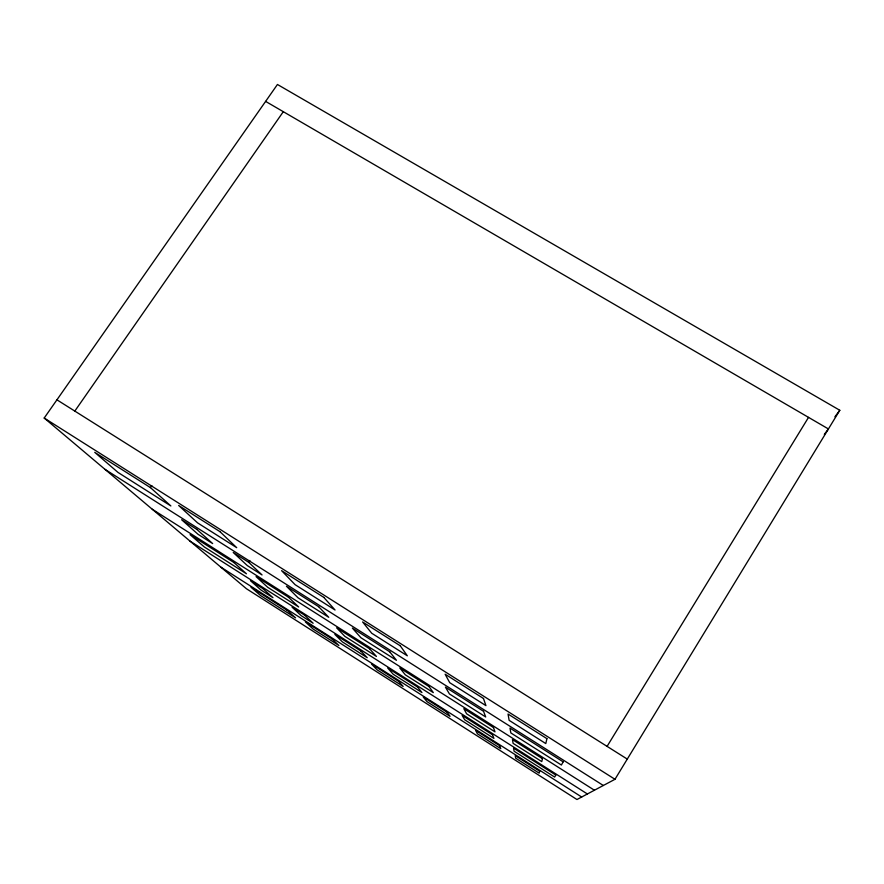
<?xml version="1.0" encoding="UTF-8"?>
<svg xmlns="http://www.w3.org/2000/svg" width="884" height="884" viewBox="0 0 884 884"><rect width="100%" height="100%" fill="white"/><g stroke="black" fill="none" stroke-linecap="round" stroke-linejoin="round"><path stroke-width="1.33" d="M614.977 779.29L839.8 410.275L277.443 84.477L44.2 418.033L246.426 588.733L576.965 799.523L614.977 779.29L44.2 418.033M607.076 746.372L808.529 417.37M248.658 562.279L233.232 552.489L247.332 565.594L262.051 574.943L248.658 562.279L249.852 560.489M150.446 487.614L94.732 452.343L118.036 472.454L170.866 505.946L150.446 487.614L151.827 485.592M74.82 411.082L283.3 111.693M834.894 416.795L839.8 410.275M824.308 434.376L828.418 428.95L265.62 101.395M56.93 399.822L627.286 759.102M105.008 469.36L603.33 785.489M152.214 509.206L594.424 790.23M189.927 541.052L587.385 793.976M220.757 567.075L581.683 797.014M539.627 771.179L539.185 773.157L515.67 758.174L515.239 755.632L539.627 771.179M542.433 758.638L541.77 761.61L513.118 743.378L512.455 739.588L542.433 758.638M546.909 738.648L545.804 743.577L509.129 720.338L508.046 714.04L546.909 738.648M555.804 775.047L554.666 777.069L514.101 751.234L513.56 748.151L555.804 775.047M563.163 761.864L561.395 765.036L510.853 732.935L509.991 728.118L563.163 761.864M219.928 531.615L178.645 505.471L197.596 522.886L236.713 547.671L219.928 531.615M323.82 597.396L281.576 570.644L295.09 584.667L335.058 610.004L323.82 597.396M400.253 645.784L362.606 621.949L371.733 633.253L407.325 655.806L400.253 645.784M483.471 698.482L445.138 674.216L449.735 682.691L485.935 705.631L483.471 698.482M196.867 529.417L181.618 519.737L198.104 534.334L212.657 543.572L196.867 529.417M318.649 606.689L286.438 586.247L298.052 597.805L328.749 617.297L318.649 606.689M389.722 651.795L352.373 628.093L360.871 637.696L396.43 660.282L389.722 651.795M483.559 711.333L445.425 687.144L449.448 693.951L485.714 716.979L483.559 711.333M233.917 562.533L190.071 534.654L204.414 547.03L246.448 573.771L233.917 562.533M288.427 597.175L256.073 576.611L267.675 587.274L298.693 606.999L288.427 597.175M369.589 648.768L336.638 627.828L344.87 636.37L376.429 656.436L369.589 648.768M429.016 686.548L399.778 667.961L405.325 674.824L433.304 692.625L429.016 686.548M493.482 727.521L463.824 708.67L466.608 713.797L494.974 731.841L493.482 727.521M262.769 588.523L250.459 580.689L261.134 590.147L272.979 597.683L262.769 588.523M304.494 615.076L292.074 607.175L301.179 615.651L313.135 623.253L304.494 615.076M360.727 650.878L334.859 634.414L342.351 641.861L367.225 657.707L360.727 650.878M417.646 687.1L387.744 668.083L393.214 674.249L421.944 692.548L417.646 687.1M492.521 734.77L462.133 715.421L464.708 719.786L493.902 738.372L492.521 734.77M287.123 610.28L250.99 587.252L260.681 595.628L295.587 617.872L287.123 610.28M331.975 638.856L305.356 621.894L313.201 629.099L338.892 645.475L331.975 638.856M398.551 681.277L371.545 664.072L377.092 669.829L403.148 686.437L398.551 681.277M447.171 712.261L423.259 697.023L426.983 701.631L450.044 716.338L447.171 712.261M499.769 745.776L475.592 730.372L477.448 733.808L500.764 748.671L499.769 745.776"/></g></svg>
